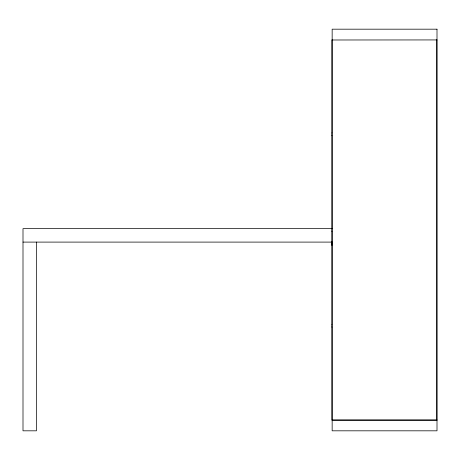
<?xml version="1.0" encoding="UTF-8"?>
<svg xmlns="http://www.w3.org/2000/svg" width="460" height="460" viewBox="0 0 460 460"><rect width="100%" height="100%" fill="white"/><g stroke="black" fill="none" stroke-linecap="round" stroke-linejoin="round"><path stroke-width="0.69" d="M332.154 39.991L437 39.934M332.154 228.654L23 228.654L23 430.819L36.444 430.819L36.444 242.098M23 242.098L332.154 242.098M332.154 420.066L437 420.066M332.154 420.118L437 420.118M436.793 39.853L436.793 419.98M331.947 39.853L331.947 132.871M331.947 135.556L331.947 228.574M331.947 231.265L331.947 324.277M331.947 326.968L331.947 419.98M331.901 132.951L331.901 135.642M331.901 228.654L331.901 231.345M331.901 241.931L331.901 245.421M331.901 324.358L331.901 327.048M437 29.181L332.154 29.181L332.154 430.819L437 430.819L437 29.181"/></g></svg>
